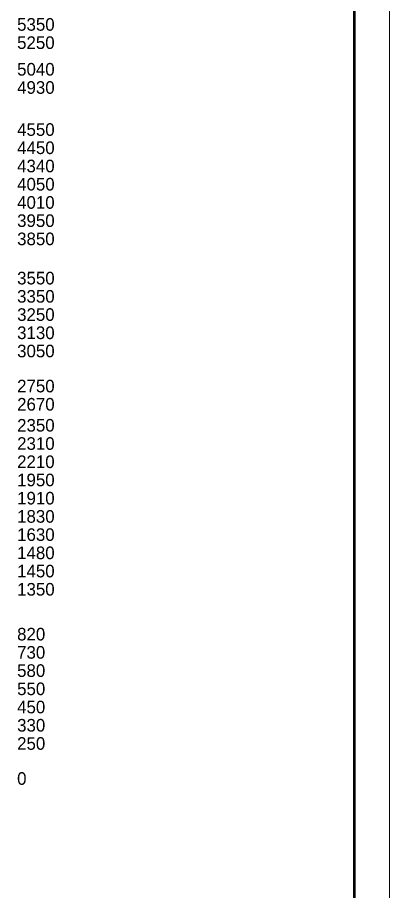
# Paper-space layout '08 Розгортки' of a CAD drawing. Header units: millimetres. Extents: x 0 to 841, y 0 to 594.
# Drawn here: x 787.9 to 841, y 393.1 to 517.8 of the extents above; entities that cross this region are included whole.
import ezdxf
from ezdxf.enums import TextEntityAlignment as Align

# ---------------------------------------------------------------- set-up
doc = ezdxf.new("R2010")
doc.units = ezdxf.units.MM
doc.layers.add('A-SHEET', color=7, linetype='Continuous')
doc.layers.add('E-ELEV', color=7, linetype='Continuous')
doc.styles.add('PLEX_LIGHT', font='IBMPlexSans-Light.ttf')

psp = doc.layouts.new('08 Розгортки')

# ---------------------------------------------------------------- linework, layer by layer
at = {"layer": 'A-SHEET', "lineweight": 18}
psp.add_line((841, 0), (841, 594), dxfattribs=at)
at = {"layer": 'A-SHEET', "lineweight": 50}
psp.add_line((836, 5), (836, 589), dxfattribs=at)

# ---------------------------------------------------------------- texts
at = {"layer": 'E-ELEV', "true_color": 0x29251f, "style": 'PLEX_LIGHT'}
for s, p in [('5350', (787.86, 516.83)), ('5250', (787.86, 514.23)), ('5040', (787.86, 510.43)), ('4930', (787.86, 507.83)), ('4550', (787.86, 501.83)), ('4450', (787.86, 499.23)), ('4340', (787.86, 496.63)), ('4050', (787.86, 494.03)), ('4010', (787.86, 491.43)), ('3950', (787.86, 488.83)), ('3850', (787.86, 486.23)), ('3550', (787.86, 480.63)), ('3350', (787.86, 478.03)), ('3250', (787.86, 475.43)), ('3130', (787.86, 472.83)), ('3050', (787.86, 470.23)), ('2750', (787.86, 465.23)), ('2670', (787.86, 462.63)), ('2350', (787.86, 459.63)), ('2310', (787.86, 457.03)), ('2210', (787.86, 454.43)), ('1950', (787.86, 451.83)), ('1910', (787.86, 449.23)), ('1830', (787.86, 446.63)), ('1630', (787.86, 444.03)), ('1480', (787.86, 441.43)), ('1450', (787.86, 438.83)), ('1350', (787.86, 436.23)), ('820', (787.86, 429.83)), ('730', (787.86, 427.23)), ('580', (787.86, 424.63)), ('550', (787.86, 422.03)), ('450', (787.86, 419.43)), ('330', (787.86, 416.83)), ('250', (787.86, 414.23)), ('0', (787.86, 409.23))]:
    psp.add_text(s, height=1.8, dxfattribs=at).set_placement(p, align=Align.MIDDLE_LEFT)

doc.saveas('drawing.dxf')
